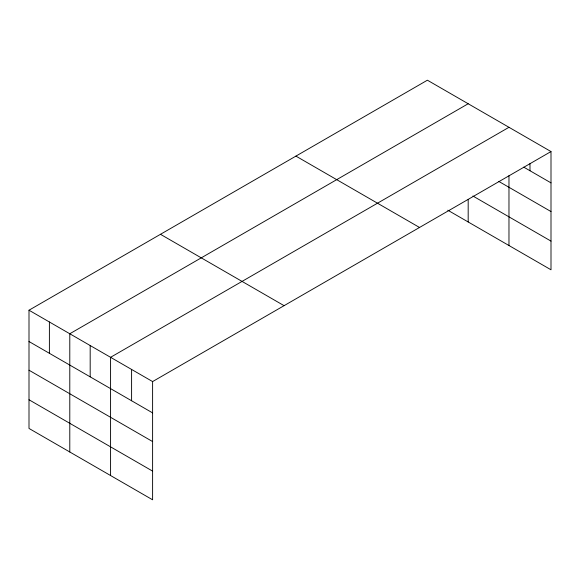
<?xml version="1.0" encoding="UTF-8"?>
<svg xmlns="http://www.w3.org/2000/svg" width="580" height="580" viewBox="0 0 580 580"><rect width="100%" height="100%" fill="white"/><g stroke="black" fill="none" stroke-linecap="round" stroke-linejoin="round"><path stroke-width="0.87" d="M29 310.213L152.605 381.575L152.605 499.8L29 428.439L29 310.213L427.395 80.2L551 151.561L551 269.787L447.789 210.199M468.183 103.747L69.788 333.761L69.788 451.987M508.972 127.303L110.577 357.309L110.577 475.535M152.605 381.575L551 151.561M523.762 167.149L551 182.874M498.778 181.409L551 211.555M472.888 196.011L551 241.106M295.923 156.107L419.528 227.469M160.471 234.305L284.077 305.667M29 341.526L152.605 412.887M29 370.207L152.605 441.568M29 399.758L152.605 471.12M529.99 163.589L529.99 170.745M508.972 175.646L508.972 245.529M468.183 199.571L468.183 221.973M131.595 369.445L131.595 400.758M90.183 345.535L90.183 376.848M49.394 321.987L49.394 353.3"/></g></svg>
